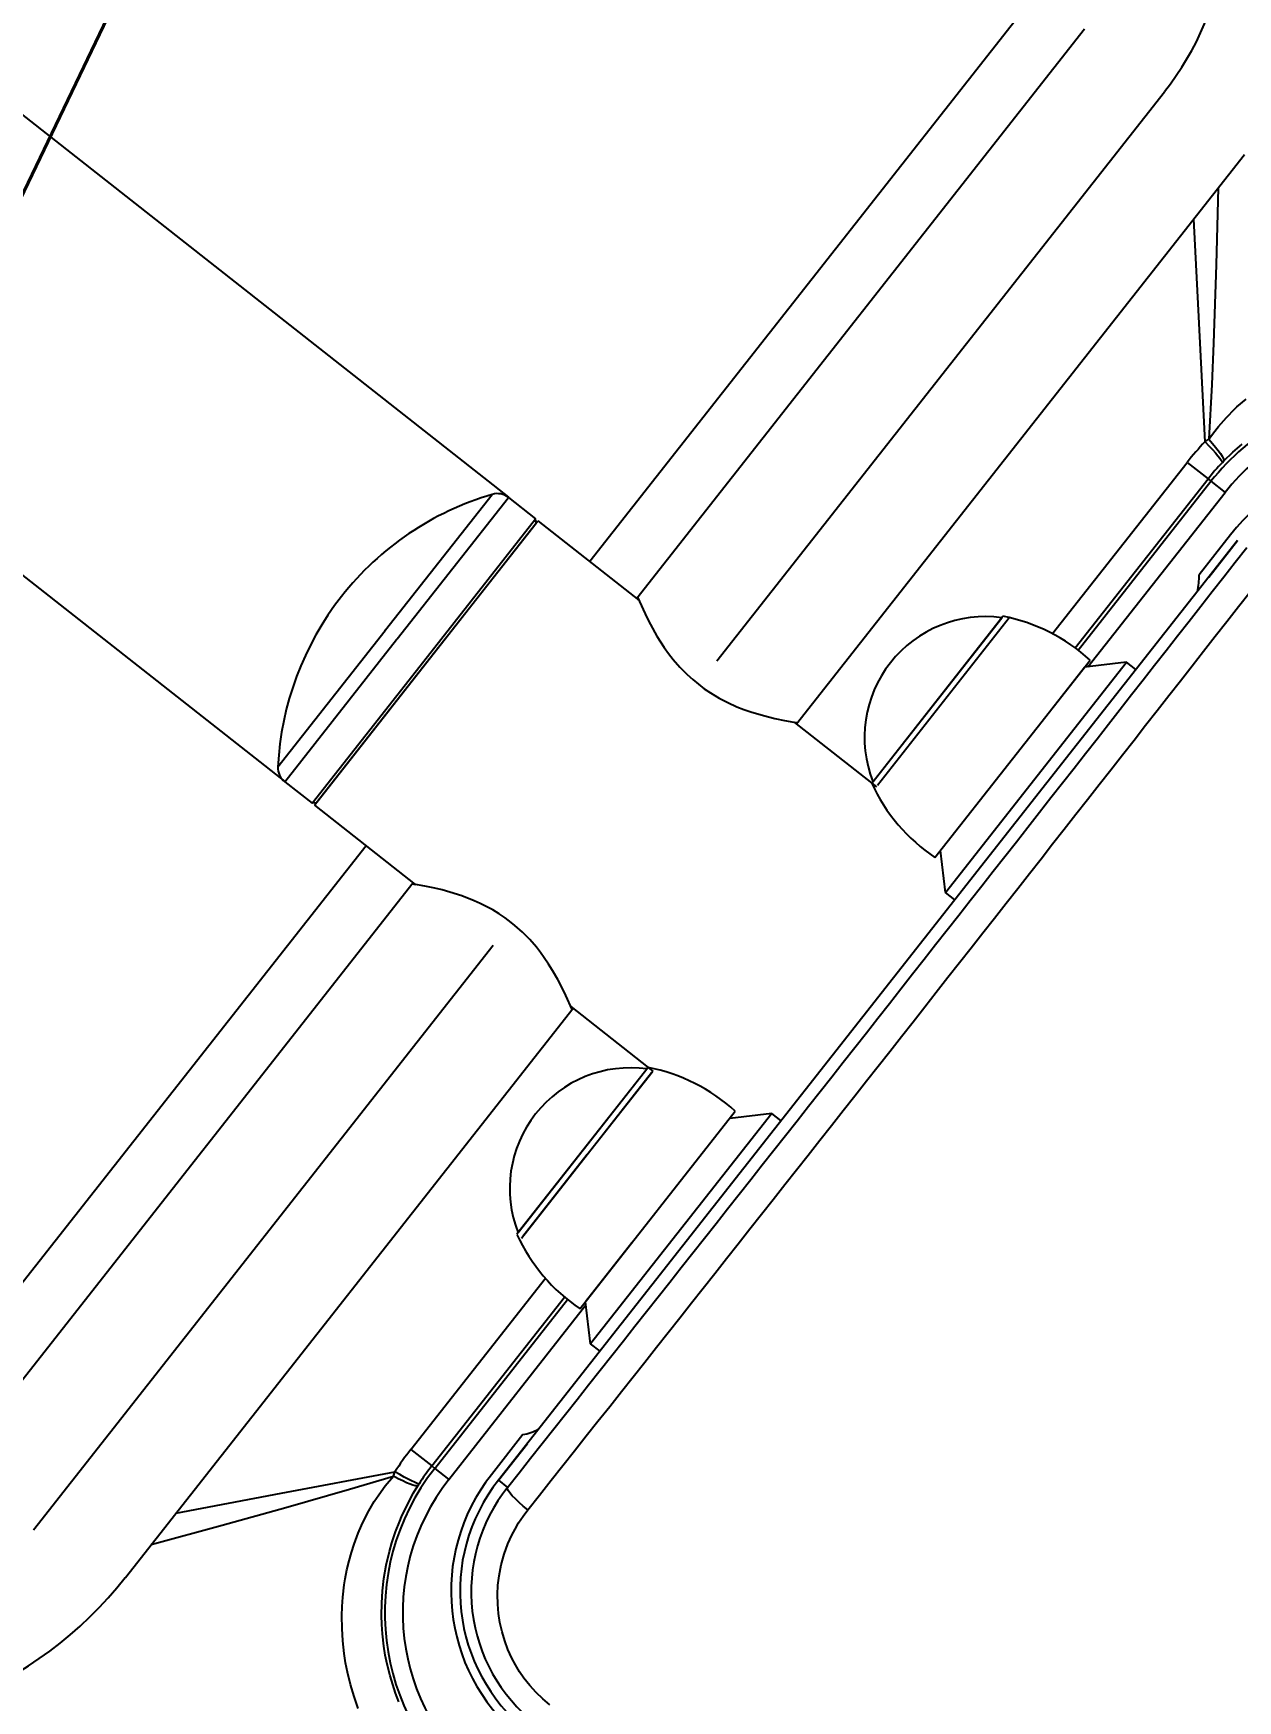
# Model space of a CAD drawing. Header units: millimetres. Extents: x 1145859089 to 1147511753, y -1047484727 to -1047247487.
# Drawn here: x 1146333365.3 to 1146333566.7, y -1047433807.7 to -1047433528.8 of the extents above; entities that cross this region are included whole.
import ezdxf
from ezdxf.xclip import XClip

# ---------------------------------------------------------------- set-up
doc = ezdxf.new("R2010")
doc.units = ezdxf.units.MM
doc.header["$LTSCALE"] = 100
doc.header["$MEASUREMENT"] = 0
doc.header["$XCLIPFRAME"] = 2
doc.linetypes.add('단지배치도$0$CENTER', pattern=[31, 30, -0.5, 0, -0.5])
doc.layers.get('0').update_dxf_attribs({"linetype": 'CONTINUOUS'})
for name, color, linetype in [('XREF', 135, 'CONTINUOUS'), ('단지배치도$0$S240910', 33, 'CONTINUOUS'), ('단지배치도$0$W240910', 135, 'CONTINUOUS')]:
    doc.layers.add(name, color=color, linetype=linetype)
doc.styles.add('단지배치도$0$WS1', font='romans.shx', dxfattribs={"width": 0.8, "bigfont": 'whgtxt.shx'})

# ---------------------------------------------------------------- blocks, each defined once
blk = doc.blocks.new('단지배치도$0$zw$9902')
at = {"layer": '단지배치도$0$W240910', "linetype": 'ByBlock', "ltscale": 20}
for p, q in [((64874.03, -62134.24), (64784.69, -62247.84)), ((64673.41, -62160.28), (64771.12, -62237.11)), ((64792.58, -62253.99), (64867.46, -62158.77)), ((64819.3, -62275), (64894.18, -62179.79)), ((64889.79, -62185.38), (64889.46, -62198.26)), ((64885.66, -62190.63), (64886.45, -62205.82)), ((64889.46, -62198.26), (64889, -62211.33)), ((64635.98, -62207.8), (64733.73, -62284.67)), ((64886.45, -62205.82), (64887.59, -62227.84)), ((64889, -62211.33), (64888.71, -62218.26)), ((64888.71, -62218.26), (64888.25, -62227.42)), ((64892.93, -62222.01), (64894.47, -62220.69)), ((64889.84, -62225.28), (64891.16, -62223.76)), ((64891.16, -62223.76), (64892.59, -62222.32)), ((64892.59, -62222.32), (64892.93, -62222.01)), ((64887.59, -62227.84), (64888.25, -62227.42)), ((64888.25, -62227.42), (64889.02, -62226.33)), ((64889.02, -62226.33), (64889.84, -62225.28)), ((64890.76, -62231.02), (64892.24, -62229.58)), ((64892.24, -62229.58), (64893.81, -62228.21)), ((64862.08, -62259.92), (64884.59, -62231.3)), ((64884.59, -62231.3), (64888.1, -62234.06)), ((64890.5, -62231.29), (64890.76, -62231.02)), ((64865.88, -62262.3), (64888.1, -62234.06)), ((64866.39, -62262.69), (64888.59, -62234.45)), ((64888.1, -62234.06), (64888.59, -62234.45)), ((64888.59, -62234.45), (64890.95, -62236.3)), ((64750.56, -62259.31), (64768.4, -62236.63)), ((64752.49, -62260.81), (64771.1, -62237.15)), ((64771.1, -62237.15), (64775.65, -62240.73)), ((64868.01, -62265.47), (64890.95, -62236.3)), ((64738.65, -62288.6), (64776.04, -62241.04)), ((64756.95, -62264.51), (64775.65, -62240.73)), ((64757.35, -62264.82), (64775.74, -62241.43)), ((64775.74, -62241.43), (64775.65, -62240.73)), ((64776.04, -62241.04), (64792.91, -62254.3)), ((64891.87, -62243.39), (64886.6, -62250.1)), ((64893.05, -62244.32), (64871.41, -62271.83)), ((64888.21, -62250.47), (64893.05, -62244.32)), ((64792.91, -62254.3), (64792.71, -62253.82)), ((64792.71, -62253.82), (64793.34, -62255.29)), ((64793.34, -62255.29), (64794.26, -62257.24)), ((64794.26, -62257.24), (64794.87, -62258.42)), ((64831.86, -62284.93), (64853.8, -62257.02)), ((64831.86, -62284.93), (64853.61, -62257.27)), ((64854.89, -62257.25), (64832.83, -62285.3)), ((64732.56, -62282.2), (64750.48, -62259.42)), ((64733.7, -62284.71), (64752.4, -62260.93)), ((64750.48, -62259.42), (64750.56, -62259.31)), ((64752.4, -62260.93), (64752.49, -62260.81)), ((64794.87, -62258.42), (64795.94, -62260.33)), ((64795.94, -62260.33), (64797.16, -62262.22)), ((64797.16, -62262.22), (64797.89, -62263.24)), ((64797.89, -62263.24), (64798.66, -62264.24)), ((64738.25, -62288.29), (64756.95, -62264.51)), ((64738.96, -62288.2), (64757.35, -62264.82)), ((64798.66, -62264.24), (64799.78, -62265.53)), ((64799.78, -62265.53), (64800.98, -62266.76)), ((64842.42, -62297.37), (64868.39, -62264.36)), ((64844.19, -62303.22), (64874.48, -62264.7)), ((64859.73, -62275.36), (64867.46, -62265.54)), ((64874.48, -62264.7), (64867.46, -62265.54)), ((64876.05, -62265.94), (64874.48, -62264.7)), ((64800.98, -62266.76), (64801.91, -62267.6)), ((64801.91, -62267.6), (64802.87, -62268.4)), ((64802.87, -62268.4), (64803.86, -62269.14)), ((64803.86, -62269.14), (64804.88, -62269.83)), ((64871.41, -62271.83), (64769.42, -62401.53)), ((64804.88, -62269.83), (64806.32, -62270.69)), ((64806.32, -62270.69), (64807.81, -62271.46)), ((64807.81, -62271.46), (64809.32, -62272.14)), ((64809.32, -62272.14), (64810.48, -62272.59)), ((64810.48, -62272.59), (64811.64, -62273)), ((64811.64, -62273), (64813.75, -62273.64)), ((64813.75, -62273.64), (64815.67, -62274.12)), ((64815.67, -62274.12), (64817.29, -62274.46)), ((64817.29, -62274.46), (64819.43, -62274.84)), ((64818.92, -62274.76), (64832.64, -62285.55)), ((64819.43, -62274.84), (64818.93, -62274.76)), ((64733.7, -62284.71), (64738.25, -62288.29)), ((64738.96, -62288.2), (64738.25, -62288.29)), ((64738.65, -62288.6), (64755.51, -62301.86)), ((64747.29, -62295.4), (64657.96, -62409)), ((64844.19, -62303.22), (64843.35, -62296.19)), ((64680.3, -62396.76), (64755.18, -62301.54)), ((64757.39, -62302.2), (64755, -62301.77)), ((64755, -62301.77), (64755.51, -62301.86)), ((64758.81, -62302.51), (64757.39, -62302.2)), ((64760.02, -62302.8), (64758.81, -62302.51)), ((64761.32, -62303.16), (64760.02, -62302.8)), ((64763.32, -62303.79), (64761.32, -62303.16)), ((64765.37, -62304.59), (64763.32, -62303.79)), ((64766.39, -62305.05), (64765.37, -62304.59)), ((64767.4, -62305.54), (64766.39, -62305.05)), ((64768.49, -62306.14), (64767.4, -62305.54)), ((64845.76, -62304.45), (64844.19, -62303.22)), ((64769.55, -62306.78), (64768.49, -62306.14)), ((64770.57, -62307.47), (64769.55, -62306.78)), ((64771.56, -62308.21), (64770.57, -62307.47)), ((64772.19, -62308.72), (64771.56, -62308.21)), ((64773.45, -62309.85), (64772.19, -62308.72)), ((64774.65, -62311.08), (64773.45, -62309.85)), ((64775.77, -62312.38), (64774.65, -62311.08)), ((64776.44, -62313.24), (64775.77, -62312.38)), ((64777.08, -62314.12), (64776.44, -62313.24)), ((64777.82, -62315.21), (64777.08, -62314.12)), ((64778.49, -62316.29), (64777.82, -62315.21)), ((64779.34, -62317.78), (64778.49, -62316.29)), ((64780.07, -62319.18), (64779.34, -62317.78)), ((64780.68, -62320.42), (64780.07, -62319.18)), ((64781.73, -62322.79), (64780.68, -62320.42)), ((64781.52, -62322.31), (64795.24, -62333.1)), ((64781.53, -62322.32), (64781.73, -62322.79)), ((64707.03, -62417.78), (64781.91, -62322.56)), ((64794.46, -62332.48), (64772.51, -62360.39)), ((64794.46, -62332.48), (64772.71, -62360.14)), ((64784.27, -62347.06), (64795.24, -62333.1)), ((64784.27, -62347.06), (64795.05, -62333.35)), ((64809.04, -62339.82), (64783.08, -62372.84)), ((64815.14, -62340.16), (64784.85, -62378.68)), ((64815.14, -62340.16), (64808.12, -62341)), ((64816.71, -62341.4), (64815.14, -62340.16)), ((64773.3, -62361.01), (64784.27, -62347.06)), ((64784.27, -62347.06), (64773.49, -62360.76)), ((64791.73, -62361.83), (64784.01, -62371.66)), ((64754.77, -62396.37), (64777.28, -62367.75)), ((64758.28, -62399.13), (64780.49, -62370.89)), ((64758.78, -62399.53), (64780.99, -62371.29)), ((64761.14, -62401.38), (64784.07, -62372.21)), ((64784.85, -62378.68), (64784.01, -62371.66)), ((64786.42, -62379.91), (64784.85, -62378.68)), ((64773.52, -62393.89), (64768.24, -62400.6)), ((64754.77, -62396.37), (64758.28, -62399.13)), ((64769.42, -62401.53), (64774.26, -62395.37)), ((64733.09, -62403.69), (64752.12, -62400.11)), ((64751.86, -62400.85), (64752.12, -62400.11)), ((64758.28, -62399.13), (64758.78, -62399.53)), ((64758.78, -62399.53), (64761.14, -62401.38)), ((64733.89, -62406.09), (64744.51, -62403.03)), ((64744.51, -62403.03), (64751.86, -62400.85)), ((64749.41, -62403.94), (64750.49, -62402.47)), ((64750.49, -62402.47), (64751.86, -62400.85)), ((64755.24, -62403.64), (64755.96, -62402.43)), ((64755.96, -62402.43), (64756.16, -62402.12)), ((64769.42, -62401.53), (64770.93, -62402.72)), ((64715.5, -62407), (64733.09, -62403.69)), ((64747.96, -62406.24), (64748.66, -62405.07)), ((64748.66, -62405.07), (64749.41, -62403.94)), ((64753.22, -62407.64), (64754.2, -62405.56)), ((64754.2, -62405.56), (64755.24, -62403.64)), ((64723.22, -62409.06), (64733.89, -62406.09)), ((64746.51, -62409.09), (64747.51, -62407.04)), ((64747.51, -62407.04), (64747.96, -62406.24)), ((64752.22, -62410.14), (64752.92, -62408.35)), ((64752.92, -62408.35), (64753.22, -62407.64)), ((64772.2, -62409.68), (64772.8, -62408.66)), ((64772.8, -62408.66), (64773.54, -62407.54)), ((64773.54, -62407.54), (64774.34, -62406.47)), ((64711.37, -62412.25), (64723.22, -62409.06)), ((64745.28, -62412.2), (64745.97, -62410.35)), ((64745.97, -62410.35), (64746.51, -62409.09)), ((64751.62, -62411.97), (64752.22, -62410.14)), ((64771, -62412.18), (64771.65, -62410.73)), ((64771.65, -62410.73), (64772.2, -62409.68)), ((64744.45, -62415.02), (64744.84, -62413.6)), ((64744.84, -62413.6), (64745.28, -62412.2)), ((64750.67, -62415.7), (64751.19, -62413.45)), ((64751.19, -62413.45), (64751.62, -62411.97)), ((64769.88, -62415.69), (64770.37, -62413.91)), ((64770.37, -62413.91), (64771, -62412.18)), ((64743.81, -62418.02), (64744.1, -62416.51)), ((64744.1, -62416.51), (64744.45, -62415.02)), ((64750.27, -62417.98), (64750.67, -62415.7)), ((64769.54, -62417.5), (64769.88, -62415.69)), ((64743.41, -62421.08), (64743.65, -62419.03)), ((64743.65, -62419.03), (64743.81, -62418.02)), ((64750.03, -62420.03), (64750.27, -62417.98)), ((64769.27, -62420.64), (64769.35, -62419.07)), ((64769.35, -62419.07), (64769.54, -62417.5)), ((64743.24, -62424.18), (64743.3, -62422.63)), ((64743.3, -62422.63), (64743.41, -62421.08)), ((64749.87, -62424.14), (64749.9, -62422.07)), ((64749.9, -62422.07), (64750.03, -62420.03)), ((64769.3, -62422.22), (64769.27, -62420.64)), ((64769.44, -62423.78), (64769.3, -62422.22)), ((64743.27, -62426.29), (64743.24, -62424.18)), ((64749.92, -62425.67), (64749.87, -62424.14)), ((64769.68, -62425.34), (64769.44, -62423.78)), ((64770.03, -62426.87), (64769.68, -62425.34)), ((64743.39, -62428.39), (64743.27, -62426.29)), ((64750.03, -62427.2), (64749.92, -62425.67)), ((64750.26, -62429.25), (64750.03, -62427.2)), ((64770.48, -62428.37), (64770.03, -62426.87)), ((64743.63, -62430.49), (64743.39, -62428.39)), ((64743.87, -62432.05), (64743.63, -62430.49)), ((64750.51, -62430.77), (64750.26, -62429.25)), ((64750.81, -62432.27), (64750.51, -62430.77)), ((64771.02, -62429.84), (64770.48, -62428.37)), ((64771.67, -62431.27), (64771.02, -62429.84)), ((64744.18, -62433.61), (64743.87, -62432.05)), ((64744.68, -62435.68), (64744.18, -62433.61)), ((64751.3, -62434.25), (64750.81, -62432.27)), ((64772.29, -62432.42), (64771.67, -62431.27)), ((64772.96, -62433.54), (64772.29, -62432.42)), ((64773.7, -62434.61), (64772.96, -62433.54)), ((64745.28, -62437.7), (64744.68, -62435.68)), ((64751.74, -62435.71), (64751.3, -62434.25)), ((64752.22, -62437.15), (64751.74, -62435.71)), ((64774.67, -62435.84), (64773.7, -62434.61)), ((64775.72, -62437.01), (64774.67, -62435.84)), ((64745.97, -62439.68), (64745.28, -62437.7)), ((64752.77, -62438.57), (64752.22, -62437.15)), ((64776.84, -62438.09), (64775.72, -62437.01)), ((64778.04, -62439.1), (64776.84, -62438.09))]:
    blk.add_line(p, q, dxfattribs=at)
at = {"layer": '단지배치도$0$W240910', "linetype": '단지배치도$0$CENTER', "ltscale": 20}
for p, q in [((64805.94, -62264.5), (64880.82, -62169.28)), ((64691.65, -62409.83), (64768.54, -62312.05))]:
    blk.add_line(p, q, dxfattribs=at)
blk.add_arc((64841.52, -62138.37), 50, 321.8188, 21.8188, dxfattribs=at)
at = {"layer": '단지배치도$0$W240910', "linetype": 'ByBlock', "ltscale": 20}
for centre, radius, start, end in [((64919.33, -62258.62), 39.1, 51.8188, 141.8188), ((64919.33, -62258.62), 36.1, 51.8188, 141.8188), ((64922.27, -62260.93), 47.94, 136.3417, 141.8219), ((64917.99, -62257.57), 38.03, 136.2971, 141.8188), ((64916.63, -62262.86), 31.5, 53.518, 141.8188), ((64782.5, -62284.6), 50, 106.3832, 141.8188), ((64769.24, -62239.51), 3, 51.8188, 106.3832), ((42644.88, -44875.78), 28226.86, 321.615845, 322.021811), ((42274.47, -44584.5), 28703.08, 321.617532, 322.020117), ((64876.7, -62250.55), 9.9, 346.4549, 2.5794), ((64782.5, -62284.6), 50, 141.8188, 177.2544), ((64850.85, -62277.28), 20.2, 82.1523, 141.8188), ((64848.12, -62286.48), 30, 47.5108, 79.0908), ((64850.85, -62277.28), 20.2, 141.8188, 201.4852), ((64735.55, -62282.35), 3, 177.2544, 231.8188), ((64859.14, -62272.46), 30, 204.5468, 236.1268), ((64791.51, -62352.74), 20.2, 82.1525, 141.8188), ((64788.78, -62361.94), 30, 47.5108, 79.0908), ((64791.51, -62352.74), 20.2, 141.8188, 201.4854), ((64799.8, -62347.93), 30, 204.5468, 236.1268), ((64771.62, -62384.18), 9.9, 281.0583, 297.1934), ((64792.46, -62426.01), 47.94, 141.8156, 147.2961), ((64789.52, -62423.7), 39.1, 141.8188, 231.8188), ((64788.17, -62422.64), 38.03, 141.8188, 147.3406), ((64789.52, -62423.7), 36.1, 141.8188, 231.8188), ((64793, -62420.07), 31.5, 141.8188, 230.1197), ((64793, -62420.07), 30, 141.8188, 231.2359), ((64792.95, -62420.15), 28.09, 141.6388, 231.8067), ((64654.36, -62376.36), 67, 261.8188, 321.8188)]:
    blk.add_arc(centre, radius, start, end, dxfattribs=at)
at = {"layer": '단지배치도$0$W240910', "linetype": 'ByBlock', "ltscale": 20, "extrusion": (0, 0, -1)}
for centre, major_axis, ratio, start_param, end_param in [((64883.57, -62224.09), (-7.15, 6.99), 0.1077, 2.174088, 3.088926), ((64883.25, -62224.42), (-7.24, 6.9), 0.063046, 2.152691, 3.089128), ((64747.78, -62396.69), (-8.41, 5.4), 0.063045, 3.194057, 4.130494), ((64747.52, -62397.09), (-8.48, 5.3), 0.1077, 3.194259, 4.109097), ((64774.86, -62405.81), (-3.92, 3.1), 0.168067, 4.711747, 6.261936)]:
    blk.add_ellipse(centre, major_axis=major_axis, ratio=ratio, start_param=start_param, end_param=end_param, dxfattribs=at)
at = {"layer": '단지배치도$0$S240910', "style": '단지배치도$0$WS1', "width": 0.8}
blk.add_text('FH:32.00', height=1200, dxfattribs=at).set_placement((60354.83, -63274.83))
blk = doc.blocks.new('단지배치도')
blk.add_blockref('단지배치도$0$zw$9902', (141034.19, 142437.16))

msp = doc.modelspace()

# ---------------------------------------------------------------- block references
at = {"layer": 'XREF'}
ref = msp.add_blockref('단지배치도', (1146127639.433662, -1047513806.462535), dxfattribs=at)
XClip(ref).set_block_clipping_path([(72982.4064819524, 34919.7593965302), (360382.4067475507, 255319.7593436702)])

doc.saveas('drawing.dxf')
